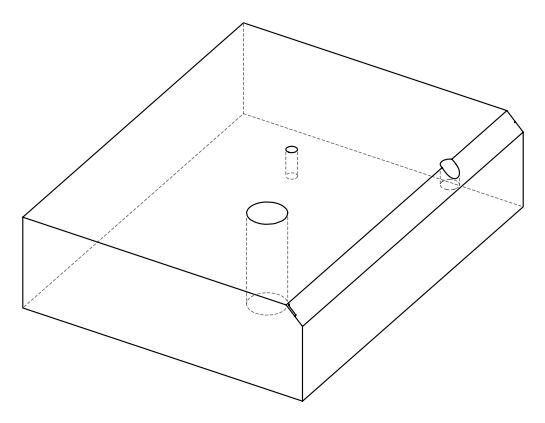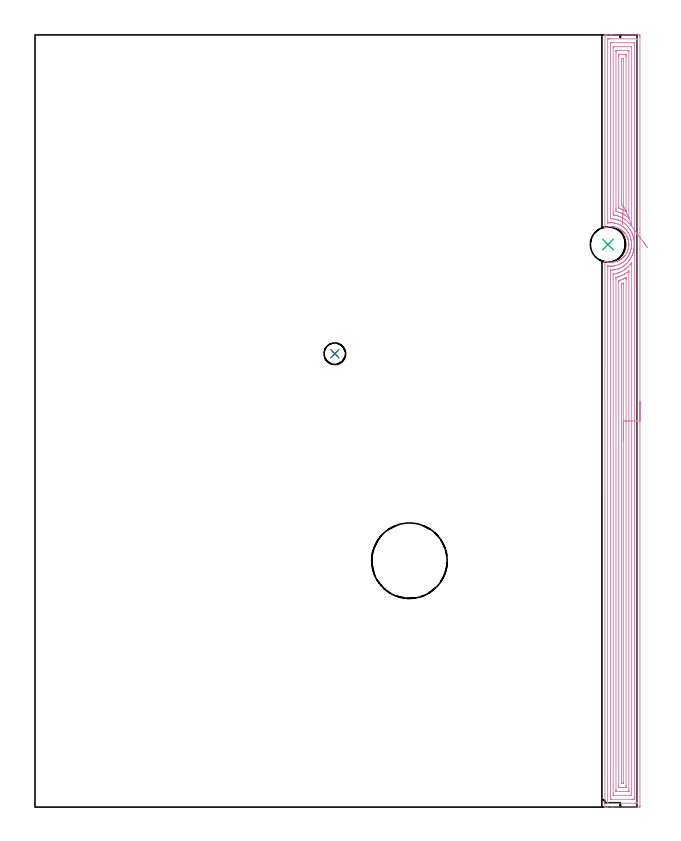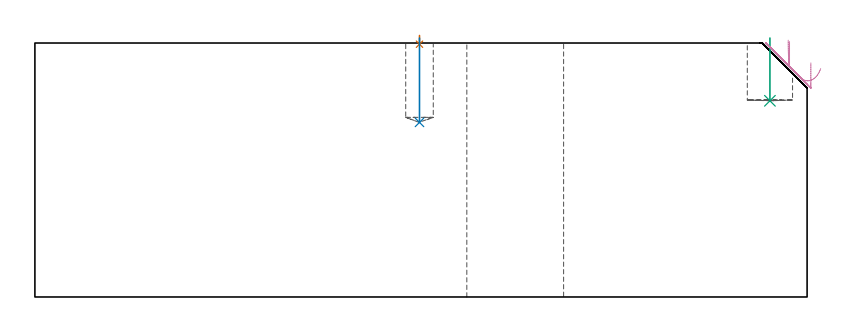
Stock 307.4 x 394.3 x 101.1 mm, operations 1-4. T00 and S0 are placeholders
(PLAN: 5 operations, 4 tool changes, 27.9 min)
(1 SPOT_DRILL | STEP1POCKET | NXT0321_9005460120000 | 0.03 min | 2 mm3)
(2 DRILL_BLIND_HOLE_INTO_CENTER | STEP1POCKET | NXT0301_081 | 0.14 min | 2864 mm3)
(3 INDEXABLE_INSERT_DRILL_BLIND_HOLE_FROM_SOLID | STEP1POCKET_1 | NXT0302_007 | 0.1 min | 5789 mm3)
(4 AREA_MILL | FG_CHAMFER_SURFACE | UGT0205_001 | 22.02 min | 62204 mm3)
(5 MILL_THROUGH_HOLE_FROM_SOLID_MATERIAL | STEP1HOLE | UGT0201_018 | Circular | 5.62 min | 117706 mm3)
(TOOL NXT0321_9005460120000 | NC Spot Drill, 142deg, 12mm, Carbide, Uncoated | D12 PA142 FL30 Z2)
(TOOL NXT0301_081 | Carbide Drill 11mm [860.1-1100-033A1-MM 2214] | D11 PA140 FL55 Z2)
(TOOL NXT0302_007 | Index. Insert Drill 18mm [880-D1800L25-05] | D18 PA176 FL90 Z2)
(TOOL UGT0205_001 | Chamfer Mill 20 x 3 x 45 deg. | D20 FL50 Z2)
(TOOL UGT0201_018 | End mill 30 mm | D30 FL50 Z4)
(OP 1 SPOT_DRILL)
G17 G21 G94 G90
T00 M6
G54
G17 G0 G90 X153.1 Y231.5 S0 M3
G43 Z111.1 H0
G94 G81 G98 Z100.627 F250. R104.1
G80
M5
M2
(OP 2 DRILL_BLIND_HOLE_INTO_CENTER)
G17 G21 G94 G90
T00 M6
G54
G17 G0 G90 X153.1 Y231.5 S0 M3
G43 Z111.1 H1
G94 G81 G98 Z69.5 F250. R103.1
G80
M5
M2
(OP 3 INDEXABLE_INSERT_DRILL_BLIND_HOLE_FROM_SOLID)
G17 G21 G94 G90
T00 M6
G54
G17 G0 G90 X292.6 Y287.3 S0 M3
G43 Z111.1 H1
G94 G81 G98 Z78.1 F250. R103.1
G80
M5
M2
(OP 4 AREA_MILL)
G17 G21 G94 G90
T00 M6
G54
G17 G0 G90 X308.9 Y207.15 S1061 M3
G43 Z111.1 H0
Z93.2
G94 G1 Y207.112 Z92.328 F250.
Y206.998 Z91.464
Y206.809 Z90.612
Y206.547 Z89.78
Y206.213 Z88.974
Y205.81 Z88.2
Y205.342 Z87.464
Y204.81 Z86.772
Y204.221 Z86.129
Y203.578 Z85.54
Y202.886 Z85.009
Y202.15 Z84.54
Y201.376 Z84.137
Y200.57 Z83.803
Y199.738 Z83.541
Y198.887 Z83.352
Y198.022 Z83.238
Y197.15 Z83.2
Y0.618
X308.896 Y0.25 Z83.202
X308.892 Y0.01 Z83.206
X308.648 Y0. Z83.45
X294.799 Z97.296
X292.413 Z99.682
X291.733 Z100.366
X291.403 Z100.697
X291.031 Z101.059
X291.003 Y0.009 Z101.088
X291. Y0.171 Z101.1
Y278.443
X291.005 Y278.732 Z101.091
X291.255 Y278.66 Z100.842
X291.397 Y278.616 Z100.701
X291.7 Y278.531 Z100.399
X291.831 Y278.494 Z100.269
X292.038 Y278.443 Z100.062
X292.196 Y278.404 Z99.904
X292.454 Y278.353 Z99.646
X292.714 Y278.314 Z99.386
X293.596 Y278.226 Z98.504
X294.037 Y278.207 Z98.063
X294.479 Y278.214 Z97.621
X294.92 Y278.243 Z97.18
X295.361 Y278.296 Z96.739
X296.004 Y278.404 Z96.096
X296.244 Y278.461 Z95.856
X296.686 Y278.583 Z95.413
X296.846 Y278.635 Z95.253
X297.126 Y278.726 Z94.974
X297.552 Y278.89 Z94.548
X297.57 Y278.897 Z94.53
X298.005 Y279.091 Z94.087
X298.425 Y279.297 Z93.674
X298.492 Y279.336 Z93.608
X298.62 Y279.413 Z93.476
X298.72 Y279.471 Z93.378
X298.891 Y279.572 Z93.208
X298.984 Y279.634 Z93.115
X299.063 Y279.687 Z93.033
X299.141 Y279.739 Z92.957
X299.337 Y279.869 Z92.762
X299.422 Y279.932 Z92.676
X299.507 Y279.994 Z92.59
X299.607 Y280.067 Z92.492
X299.775 Y280.19 Z92.324
X299.82 Y280.23 Z92.278
X299.95 Y280.344 Z92.146
X300.224 Y280.583 Z91.876
X300.393 Y280.744 Z91.705
X300.656 Y280.994 Z91.443
X300.741 Y281.083 Z91.358
X301.118 Y281.523 Z90.982
X301.475 Y281.976 Z90.623
X301.538 Y282.063 Z90.56
X301.576 Y282.121 Z90.522
X301.798 Y282.462 Z90.3
X302.043 Y282.869 Z90.055
X302.22 Y283.207 Z89.877
X302.238 Y283.241 Z89.859
X302.421 Y283.619 Z89.678
X302.48 Y283.761 Z89.619
X302.647 Y284.206 Z89.449
X302.798 Y284.654 Z89.299
X302.921 Y285.1 Z89.177
X303.022 Y285.547 Z89.076
X303.099 Y285.993 Z89.
X303.104 Y286.036 Z88.994
X303.153 Y286.44 Z88.945
X303.155 Y286.483 Z88.941
X303.179 Y286.801 Z88.92
X303.185 Y286.886 Z88.914
X303.197 Y287.333 Z88.9
X303.195 Y287.376 Z88.902
Y287.386
X303.191 Y287.446 Z88.899
Y287.498 Z88.906
Y287.501 Z88.907
X303.181 Y287.78 Z88.918
X303.144 Y288.226 Z88.951
X303.138 Y288.27 Z88.956
X303.111 Y288.485 Z88.985
X303.086 Y288.673 Z89.008
X303.054 Y288.865 Z89.045
X303.032 Y288.984 Z89.065
X303.006 Y289.119 Z89.087
X302.902 Y289.567 Z89.191
X302.815 Y289.885 Z89.285
X302.779 Y290.012 Z89.321
X302.625 Y290.46 Z89.475
X302.462 Y290.879 Z89.635
X302.452 Y290.905 Z89.645
X302.433 Y290.95 Z89.663
X302.42 Y290.982 Z89.677
X302.363 Y291.099 Z89.736
X302.219 Y291.393 Z89.878
X302.004 Y291.798 Z90.093
X301.977 Y291.843 Z90.121
X301.778 Y292.171 Z90.32
X301.531 Y292.547 Z90.568
X301.426 Y292.69 Z90.671
X301.389 Y292.736 Z90.707
X301.28 Y292.871 Z90.815
X301.062 Y293.144 Z91.036
X300.678 Y293.583 Z91.42
X300.656 Y293.607 Z91.443
X300.632 Y293.63 Z91.467
X300.46 Y293.793 Z91.638
X300.393 Y293.855 Z91.703
X300.318 Y293.927 Z91.78
X300.223 Y294.018 Z91.876
X299.773 Y294.41 Z92.326
X299.691 Y294.476 Z92.407
X299.507 Y294.609 Z92.591
X299.295 Y294.762 Z92.803
X298.891 Y295.032 Z93.208
X298.598 Y295.206 Z93.502
X298.301 Y295.369 Z93.799
X298.151 Y295.442 Z93.949
X298.008 Y295.511 Z94.09
X297.733 Y295.631 Z94.361
X297.568 Y295.703 Z94.528
X297.482 Y295.736 Z94.614
X297.124 Y295.874 Z94.972
X296.846 Y295.964 Z95.249
X296.685 Y296.017 Z95.412
X296.414 Y296.092 Z95.686
X296.244 Y296.138 Z95.856
X295.96 Y296.204 Z96.14
X295.668 Y296.262 Z96.432
X295.361 Y296.308 Z96.739
X294.92 Y296.357 Z97.18
X294.479 Y296.386 Z97.621
X294.037 Y296.393 Z98.063
X293.596 Y296.379 Z98.504
X293.154 Y296.344 Z98.946
X292.714 Y296.29 Z99.386
X292.532 Y296.262 Z99.568
X291.831 Y296.101 Z100.269
X291.378 Y295.978 Z100.722
X291.014 Y295.86 Z101.086
X291.009 Y295.859 Z101.09
X291.007 Y295.86 Z101.092
X291.006 Z101.094
X291.005 Y295.896 Z101.095
X291. Y296.309 Z101.1
Y394.129
X291.003 Y394.291 Z101.088
X291.031 Y394.3 Z101.059
X291.402 Z100.697
X291.734 Z100.366
X292.413 Z99.682
X293.639 Z98.458
X294.186 Z97.908
X294.799 Z97.296
X307.761 Z84.336
X308.374 Y394.296 Z83.723
X308.892 Y394.292 Z83.206
X308.894 Y394.206 Z83.203
X308.899 Y393.682 Z83.201
X308.9 Y393.153 Z83.2
Y197.15
X307.486 Z84.614
Y2.406
X307.484 Y2.182 Z84.616
X307.481 Y2.071 Z84.619
X307.479 Y2.023 Z84.621
X307.403 Y2.01 Z84.697
X307. Y2.002 Z85.1
X306.601 Y2.001 Z85.499
X306.115 Y2. Z85.985
X292.813 Y2.001 Z99.287
X292.555 Y2.006 Z99.545
X292.449 Y2.01 Z99.651
X292.421 Y2.023 Z99.679
X292.419 Y2.071 Z99.681
X292.416 Y2.181 Z99.684
X292.414 Y2.403 Z99.686
Y275.761
X292.417 Y276.209 Z99.683
X292.419 Y276.319 Z99.681
X292.421 Y276.337 Z99.679
X292.466 Y276.335 Z99.634
X292.553 Y276.327 Z99.547
X292.76 Y276.306 Z99.34
X293.299 Y276.26 Z98.801
X293.723 Y276.229 Z98.377
X294.186 Y276.219 Z97.914
X294.609 Y276.23 Z97.491
X295.073 Y276.264 Z97.027
X295.421 Y276.306 Z96.679
X295.96 Y276.391 Z96.14
X296.184 Y276.43 Z95.916
X296.846 Y276.592 Z95.254
X296.897 Y276.605 Z95.203
X297.069 Y276.656 Z95.031
X297.733 Y276.897 Z94.367
X298.193 Y277.087 Z93.907
X298.62 Y277.284 Z93.48
X298.797 Y277.371 Z93.303
X299.133 Y277.55 Z92.967
X299.367 Y277.69 Z92.733
X299.507 Y277.78 Z92.593
X299.902 Y278.045 Z92.198
X300.393 Y278.391 Z91.707
X300.423 Y278.413 Z91.677
X300.461 Y278.443 Z91.639
X300.896 Y278.83 Z91.204
X301.28 Y279.18 Z90.82
X301.36 Y279.256 Z90.74
X301.44 Y279.336 Z90.66
X301.785 Y279.721 Z90.315
X302.167 Y280.168 Z89.933
X302.194 Y280.202 Z89.906
X302.216 Y280.23 Z89.884
X302.573 Y280.714 Z89.527
X302.846 Y281.123 Z89.254
X302.895 Y281.203 Z89.205
X303.054 Y281.471 Z89.046
X303.247 Y281.822 Z88.853
X303.349 Y282.016 Z88.751
X303.544 Y282.415 Z88.556
X303.759 Y282.91 Z88.341
X303.782 Y282.963 Z88.318
X303.798 Y283.005 Z88.302
X303.811 Y283.04 Z88.289
X303.94 Y283.396 Z88.16
X304.041 Y283.701 Z88.059
X304.072 Y283.803 Z88.028
X304.238 Y284.396 Z87.862
X304.308 Y284.696 Z87.792
X304.399 Y285.127 Z87.701
X304.477 Y285.59 Z87.623
X304.501 Y285.754 Z87.599
X304.518 Y285.901 Z87.582
X304.571 Y286.483 Z87.529
X304.588 Y286.723 Z87.512
X304.605 Y287.376 Z87.495
X304.598 Y287.607 Z87.502
X304.561 Y288.27 Z87.539
X304.551 Y288.409 Z87.549
X304.535 Y288.564 Z87.565
X304.453 Y289.163 Z87.647
X304.37 Y289.623 Z87.73
X304.273 Y290.056 Z87.827
X304.068 Y290.821 Z88.032
X304.026 Y290.95 Z88.074
X303.94 Y291.199 Z88.16
X303.695 Y291.843 Z88.405
X303.497 Y292.29 Z88.603
X303.267 Y292.736 Z88.833
X303.054 Y293.126 Z89.046
X302.864 Y293.439 Z89.236
X302.744 Y293.63 Z89.356
X302.512 Y293.975 Z89.588
X302.167 Y294.429 Z89.933
X302.092 Y294.523 Z90.008
X301.658 Y295.036 Z90.442
X301.288 Y295.416 Z90.812
X301.28 Y295.423 Z90.82
X300.815 Y295.841 Z91.285
X300.393 Y296.201 Z91.707
X300.255 Y296.31 Z91.845
X299.507 Y296.822 Z92.593
X298.86 Y297.203 Z93.24
X298.62 Y297.323 Z93.48
X298.389 Y297.435 Z93.711
X297.733 Y297.703 Z94.367
X296.967 Y297.974 Z95.133
X296.846 Y298.009 Z95.254
X296.53 Y298.096 Z95.57
X295.96 Y298.217 Z96.14
X295.81 Y298.247 Z96.29
X295.073 Y298.336 Z97.027
X294.812 Y298.359 Z97.288
X294.186 Y298.381 Z97.914
X293.904 Y298.38 Z98.196
X293.299 Y298.349 Z98.801
X293.064 Y298.333 Z99.036
X292.512 Y298.276 Z99.588
X292.451 Y298.271 Z99.649
X292.421 Y298.275 Z99.679
X292.42 Y298.322 Z99.68
X292.417 Y298.544 Z99.683
X292.414 Y298.988 Z99.686
Y391.894
X292.416 Y392.119 Z99.684
X292.419 Y392.23 Z99.681
X292.421 Y392.277 Z99.679
X292.497 Y392.29 Z99.603
X292.9 Y392.297 Z99.2
X293.299 Y392.299 Z98.801
X293.785 Y392.3 Z98.315
X307.087 Y392.299 Z85.013
X307.345 Y392.294 Z84.755
X307.451 Y392.29 Z84.649
X307.479 Y392.277 Z84.621
X307.481 Y392.229 Z84.619
X307.484 Y392.119 Z84.616
X307.486 Y391.897 Z84.614
Y197.15
X306.072 Z86.028
X306.071 Y5.084 Z86.029
X306.07 Y4.725 Z86.03
X306.066 Y4.191 Z86.034
X306.064 Y4.02 Z86.036
X305.897 Y4.007 Z86.203
X305.714 Y4.003 Z86.386
X305.017 Y4. Z87.083
X304.827 Z87.273
X294.186 Y4.001 Z97.914
X293.996 Y4.004 Z98.104
X293.871 Y4.009 Z98.229
X293.835 Y4.012 Z98.265
X293.833 Y4.028 Z98.267
X293.831 Y4.071 Z98.269
X293.829 Y4.191 Z98.271
Y273.443
X293.831 Y273.976 Z98.269
X293.833 Y274.156 Z98.267
X293.835 Y274.197 Z98.265
X293.843 Y274.207 Z98.257
X293.87 Y274.209 Z98.23
X293.95 Y274.214 Z98.15
X294.186 Y274.219 Z97.914
X294.81 Y274.241 Z97.29
X295.073 Y274.261 Z97.027
X295.614 Y274.324 Z96.486
X295.96 Y274.377 Z96.14
X296.377 Y274.449 Z95.723
X296.846 Y274.565 Z95.254
X297.086 Y274.628 Z95.014
X297.733 Y274.828 Z94.367
X297.764 Y274.838 Z94.336
X297.854 Y274.87 Z94.246
X298.403 Y275.088 Z93.697
X298.62 Y275.18 Z93.48
X299.016 Y275.363 Z93.084
X299.507 Y275.612 Z92.593
X299.605 Y275.664 Z92.495
X299.778 Y275.763 Z92.322
X300.156 Y276.002 Z91.944
X300.393 Y276.16 Z91.707
X300.685 Y276.362 Z91.415
X301.096 Y276.656 Z91.004
X301.198 Y276.739 Z90.902
X301.28 Y276.808 Z90.82
X301.67 Y277.156 Z90.43
X302.102 Y277.55 Z89.998
X302.135 Y277.582 Z89.965
X302.167 Y277.614 Z89.933
X302.564 Y278.043 Z89.536
X302.915 Y278.443 Z89.185
X302.978 Y278.519 Z89.122
X303.054 Y278.613 Z89.046
X303.365 Y279.023 Z88.735
X303.599 Y279.336 Z88.501
X303.736 Y279.542 Z88.364
X303.94 Y279.858 Z88.16
X304.08 Y280.089 Z88.02
X304.162 Y280.23 Z87.938
X304.399 Y280.661 Z87.701
X304.635 Y281.123 Z87.465
X304.697 Y281.254 Z87.403
X304.827 Y281.539 Z87.273
X304.967 Y281.876 Z87.133
X305.022 Y282.016 Z87.078
X305.208 Y282.526 Z86.892
X305.337 Y282.91 Z86.763
X305.424 Y283.201 Z86.676
X305.591 Y283.803 Z86.509
X305.616 Y283.902 Z86.484
X305.714 Y284.333 Z86.386
X305.774 Y284.635 Z86.326
X305.785 Y284.696 Z86.315
X305.84 Y285.044 Z86.26
X305.893 Y285.409 Z86.207
X305.916 Y285.59 Z86.184
X305.935 Y285.774 Z86.165
X305.976 Y286.219 Z86.124
X305.996 Y286.483 Z86.104
X306.001 Y286.568 Z86.099
X306.016 Y287.071 Z86.084
X306.022 Y287.376 Z86.078
Y287.438
X305.998 Y287.983 Z86.102
X305.982 Y288.27 Z86.118
X305.971 Y288.416 Z86.129
X305.92 Y288.955 Z86.18
X305.893 Y289.163 Z86.207
X305.816 Y289.694 Z86.284
X305.768 Y290.002 Z86.332
X305.757 Y290.056 Z86.343
X305.714 Y290.272 Z86.386
X305.547 Y290.95 Z86.553
X305.488 Y291.177 Z86.612
X305.38 Y291.557 Z86.72
X305.287 Y291.843 Z86.813
X305.05 Y292.512 Z87.05
X304.96 Y292.736 Z87.14
X304.827 Y293.052 Z87.273
X304.554 Y293.63 Z87.546
X304.26 Y294.201 Z87.84
X304.072 Y294.523 Z88.028
X303.94 Y294.736 Z88.16
X303.492 Y295.416 Z88.608
X303.054 Y295.982 Z89.046
X302.78 Y296.31 Z89.32
X302.494 Y296.636 Z89.606
X302.167 Y296.978 Z89.933
X302.055 Y297.09 Z90.045
X301.936 Y297.203 Z90.164
X301.28 Y297.78 Z90.82
X300.884 Y298.096 Z91.216
X300.393 Y298.436 Z91.707
X300.069 Y298.657 Z92.031
X299.515 Y298.989 Z92.585
X299.507 Y298.994 Z92.593
X298.916 Y299.288 Z93.184
X298.62 Y299.417 Z93.48
X297.904 Y299.71 Z94.196
X297.733 Y299.77 Z94.367
X297.406 Y299.883 Z94.694
X296.846 Y300.038 Z95.254
X296.637 Y300.093 Z95.463
X295.96 Y300.231 Z96.14
X295.481 Y300.294 Z96.619
X295.073 Y300.339 Z97.027
X293.836 Y300.426 Z98.264
X293.832 Y300.776 Z98.268
X293.83 Y301.135 Z98.27
X293.829 Y301.669 Z98.271
Y302.03
Y389.216
X293.83 Y389.575 Z98.27
X293.833 Y390.109 Z98.267
X293.835 Y390.28 Z98.265
X294.003 Y390.293 Z98.097
X294.186 Y390.297 Z97.914
X294.883 Y390.3 Z97.217
X295.073 Z97.027
X305.714 Y390.299 Z86.386
X305.904 Y390.296 Z86.196
X306.029 Y390.291 Z86.071
X306.065 Y390.288 Z86.035
X306.067 Y390.272 Z86.033
X306.069 Y390.229 Z86.031
X306.071 Y390.109 Z86.029
X306.072 Y197.15 Z86.028
X304.657 Z87.443
Y6.149
X304.655 Y6.046 Z87.445
X304.653 Y6.017 Z87.447
X304.65 Y6.01 Z87.45
X304.642 Y6.006 Z87.458
X304.589 Y6.003 Z87.511
X304.373 Y6.001 Z87.727
X303.94 Y6. Z88.16
X295.937 Z96.163
X295.521 Y6.002 Z96.579
X295.312 Y6.007 Z96.788
X295.262 Y6.01 Z96.838
X295.249 Y6.016 Z96.851
X295.247 Y6.033 Z96.853
X295.245 Y6.1 Z96.855
X295.243 Y6.7 Z96.857
Y6.871
Y272.018
X295.245 Y272.19 Z96.855
X295.247 Y272.234 Z96.853
X295.249 Y272.249 Z96.851
X295.307 Y272.262 Z96.793
X295.53 Y272.295 Z96.57
X295.815 Y272.335 Z96.285
X295.96 Y272.36 Z96.14
X296.571 Y272.467 Z95.529
X296.846 Y272.534 Z95.254
X297.281 Y272.645 Z94.819
X297.733 Y272.783 Z94.367
X297.958 Y272.856 Z94.142
X298.62 Y273.091 Z93.48
X299.232 Y273.359 Z92.868
X299.507 Y273.487 Z92.593
X299.827 Y273.653 Z92.273
X300.393 Y273.959 Z91.707
X300.404 Y273.965 Z91.696
X300.423 Y273.976 Z91.677
X300.942 Y274.317 Z91.158
X301.28 Y274.546 Z90.82
X301.469 Y274.679 Z90.631
X301.729 Y274.87 Z90.371
X301.971 Y275.067 Z90.129
X302.167 Y275.234 Z89.933
X302.446 Y275.482 Z89.654
X302.754 Y275.763 Z89.346
X302.907 Y275.911 Z89.193
X303.054 Y276.06 Z89.046
X303.34 Y276.367 Z88.76
X303.603 Y276.656 Z88.497
X303.759 Y276.839 Z88.341
X303.94 Y277.057 Z88.16
X304.158 Y277.33 Z87.942
X304.55 Y277.829 Z87.55
X304.651 Y277.926 Z87.449
X304.655 Y277.723 Z87.445
X304.656 Y277.55 Z87.444
X304.657 Y277.358 Z87.443
Y197.15
X303.243 Z88.857
Y8.467
X303.242 Y8.276 Z88.858
X303.24 Y8.149 Z88.86
X303.236 Y8.048 Z88.864
X303.231 Y8.009 Z88.869
X303.216 Y8.008 Z88.884
X303.054 Y8.003 Z89.046
X302.819 Y8. Z89.281
X296.846 Y8.001 Z95.254
X296.753 Y8.003 Z95.347
X296.696 Y8.006 Z95.404
X296.67 Y8.009 Z95.43
X296.664 Y8.086 Z95.436
X296.659 Y8.467 Z95.441
X296.658 Y8.658 Z95.442
Y269.7
X296.663 Y270.403 Z95.437
X296.664 Y270.443 Z95.436
X296.718 Y270.461 Z95.382
X296.772 Y270.478 Z95.328
X297.476 Y270.661 Z94.624
X297.733 Y270.737 Z94.367
X298.156 Y270.87 Z93.944
X298.62 Y271.03 Z93.48
X298.814 Y271.101 Z93.286
X299.312 Y271.296 Z92.788
X299.449 Y271.355 Z92.651
X299.507 Y271.381 Z92.593
X300.052 Y271.64 Z92.048
X300.393 Y271.818 Z91.707
X300.633 Y271.948 Z91.467
X301.058 Y272.19 Z91.042
X301.195 Y272.276 Z90.905
X301.28 Y272.331 Z90.82
X301.727 Y272.633 Z90.373
X302.167 Y272.937 Z89.933
X302.252 Y272.997 Z89.848
X302.367 Y273.083 Z89.733
X303.232 Y273.797 Z88.868
X303.239 Y273.791 Z88.861
X303.241 Y273.788 Z88.859
X303.243 Y273.083 Z88.857
Y272.892
Y197.15
X301.829 Z90.271
Y10.785
X301.828 Y10.444 Z90.272
X301.825 Y10.168 Z90.275
X301.822 Y10.032 Z90.278
X301.818 Y10.01 Z90.282
X301.784 Y10.006 Z90.316
X301.72 Y10.002 Z90.38
X299.061 Y10. Z93.039
X298.62 Y10.001 Z93.48
X298.17 Y10.004 Z93.93
X298.088 Y10.01 Z94.012
X298.078 Y10.097 Z94.022
X298.075 Y10.444 Z94.025
X298.072 Y10.996 Z94.028
X298.071 Y267.723 Z94.029
X298.072 Y268.275 Z94.028
X298.075 Y268.616 Z94.025
X298.078 Y268.753 Z94.022
X298.083 Y268.779 Z94.017
X298.128 Y268.797 Z93.972
X298.203 Y268.824 Z93.897
X298.36 Y268.878 Z93.74
X298.62 Y268.969 Z93.48
X299.015 Y269.111 Z93.085
X299.507 Y269.299 Z92.593
X299.656 Y269.359 Z92.444
X300.015 Y269.51 Z92.085
X300.273 Y269.63 Z91.827
X300.393 Y269.69 Z91.707
X300.862 Y269.931 Z91.238
X301.28 Y270.16 Z90.82
X301.434 Y270.247 Z90.666
X301.702 Y270.403 Z90.398
X301.792 Y270.45 Z90.308
X301.822 Y270.461 Z90.278
X301.824 Y270.403 Z90.276
X301.826 Y270.261 Z90.274
X301.829 Y269.851 Z90.271
Y269.51
Y197.15
X300.415 Z91.685
Y13.124
X300.413 Y12.231 Z91.687
X300.412 Y12.212 Z91.688
X300.393 Y12.01 Z91.707
X299.731 Y12.005 Z92.369
X299.507 Y12.01 Z92.593
X299.488 Y12.231 Z92.612
X299.487 Y12.251 Z92.613
X299.485 Y13.146 Z92.615
Y14.018
X299.486 Y266.83 Z92.614
X299.487 Y266.85 Z92.613
X299.507 Y267.21 Z92.593
X299.869 Y267.358 Z92.231
X300.393 Y267.571 Z91.707
X300.414 Y266.83 Z91.686
Y266.809
X300.415 Y197.15 Z91.685
Y196.278 Z91.723
Y195.414 Z91.837
Y194.562 Z92.026
Y193.73 Z92.288
Y192.924 Z92.622
Y192.15 Z93.025
Y191.414 Z93.494
Y190.722 Z94.025
Y190.079 Z94.614
Y189.49 Z95.257
Y188.959 Z95.95
Y188.49 Z96.685
Y188.087 Z97.459
Y187.753 Z98.265
Y187.491 Z99.097
Y187.302 Z99.949
Y187.188 Z100.814
Y187.15 Z101.685
G0 Z111.1
X312.811 Y285.619
Z90.929
G1 X312.526 Y286.004 Z90.2
X312.204 Y286.438 Z89.515
X311.847 Y286.918 Z88.88
X311.459 Y287.441 Z88.3
X311.043 Y288.003 Z87.778
X310.601 Y288.599 Z87.319
X310.136 Y289.225 Z86.927
X309.654 Y289.876 Z86.604
X309.156 Y290.547 Z86.353
X308.647 Y291.233 Z86.176
X308.131 Y291.929 Z86.074
X307.611 Y292.629 Z86.048
X307.092 Y293.329 Z86.098
X306.578 Y294.022 Z86.224
X306.072 Y294.704 Z86.424
X305.579 Y295.369 Z86.698
X305.102 Y296.013 Z87.043
X304.644 Y296.63 Z87.456
X304.546 Y296.762 Z87.554
X304.404 Y296.951 Z87.696
X304.21 Y297.203 Z87.89
X303.94 Y297.54 Z88.16
X303.466 Y298.096 Z88.634
X303.054 Y298.534 Z89.046
X302.575 Y298.989 Z89.525
X302.167 Y299.354 Z89.933
X301.52 Y299.883 Z90.58
X301.28 Y300.054 Z90.82
X300.734 Y300.433 Z91.366
X300.393 Y300.637 Z91.707
X300.155 Y300.776 Z91.945
X299.507 Y301.112 Z92.593
X298.894 Y301.393 Z93.206
X298.62 Y301.503 Z93.48
X298.196 Y301.669 Z93.904
X297.85 Y301.788 Z94.25
X297.733 Y301.825 Z94.367
X297.511 Y301.893 Z94.589
X296.846 Y302.066 Z95.254
X296.344 Y302.175 Z95.756
X295.96 Y302.239 Z96.14
X295.304 Y302.33 Z96.796
X295.267 Y302.34 Z96.833
X295.259 Y302.343 Z96.841
X295.25 Y302.384 Z96.85
X295.247 Y302.563 Z96.853
X295.243 Y303.284 Z96.857
Y303.456
Y388.151
X295.245 Y388.254 Z96.855
X295.247 Y388.283 Z96.853
X295.25 Y388.29 Z96.85
X295.258 Y388.294 Z96.842
X295.311 Y388.297 Z96.789
X295.527 Y388.299 Z96.573
X295.96 Y388.3 Z96.14
X303.963 Z88.137
X304.379 Y388.298 Z87.721
X304.588 Y388.294 Z87.512
X304.638 Y388.29 Z87.462
X304.651 Y388.284 Z87.449
X304.653 Y388.267 Z87.447
X304.655 Y388.2 Z87.445
X304.657 Y387.6 Z87.443
Y387.429
Y297.375
X304.656 Y297.203 Z87.444
X304.65 Y296.699 Z87.45
X304.644 Y296.63 Z87.456
X303.242 Y300.776 Z88.858
X303.237 Z88.863
X302.161 Y301.675 Z89.939
X301.28 Y302.269 Z90.82
X300.799 Y302.563 Z91.301
X300.393 Y302.782 Z91.707
X299.935 Y303.024 Z92.165
X299.507 Y303.211 Z92.593
X298.934 Y303.456 Z93.166
X298.62 Y303.576 Z93.48
X298.432 Y303.645 Z93.668
X297.733 Y303.862 Z94.367
X297.172 Y304.021 Z94.928
X296.846 Y304.108 Z95.254
X296.664 Y304.167 Z95.436
X296.661 Y304.349 Z95.439
X296.659 Y304.539 Z95.441
X296.657 Y305.243 Z95.443
Y305.433
Y385.833
X296.658 Y386.024 Z95.442
X296.66 Y386.151 Z95.44
X296.664 Y386.252 Z95.436
X296.669 Y386.291 Z95.431
X296.684 Y386.292 Z95.416
X296.846 Y386.297 Z95.254
X297.081 Y386.3 Z95.019
X303.054 Y386.299 Z89.046
X303.147 Y386.297 Z88.953
X303.204 Y386.294 Z88.896
X303.23 Y386.291 Z88.87
X303.236 Y386.214 Z88.864
X303.241 Y385.833 Z88.859
X303.242 Y385.642 Z88.858
X303.243 Y301.479 Z88.857
X303.242 Y300.776 Z88.858
X301.823 Y304.141 Z90.277
X301.81 Y304.145 Z90.29
X301.745 Y304.18 Z90.355
X301.45 Y304.349 Z90.65
X301.28 Y304.445 Z90.82
X301.067 Y304.564 Z91.033
X300.393 Y304.91 Z91.707
X299.653 Y305.243 Z92.447
X299.507 Y305.304 Z92.593
X299.405 Y305.345 Z92.695
X298.62 Y305.628 Z93.48
X298.088 Y305.819 Z94.012
X298.078 Y305.953 Z94.022
X298.076 Y306.136 Z94.024
X298.072 Y306.688 Z94.028
X298.071 Y383.515 Z94.029
X298.072 Y383.856 Z94.028
X298.075 Y384.132 Z94.025
X298.078 Y384.268 Z94.022
X298.083 Y384.29 Z94.017
X298.116 Y384.294 Z93.984
X298.181 Y384.298 Z93.919
X300.839 Y384.3 Z91.261
X301.28 Y384.299 Z90.82
X301.73 Y384.296 Z90.37
X301.812 Y384.29 Z90.288
X301.822 Y384.203 Z90.278
X301.825 Y383.856 Z90.275
X301.828 Y383.304 Z90.272
Y304.349
X301.827 Y304.189 Z90.273
X301.823 Y304.141 Z90.277
X300.408 Y307.015 Z91.692
X300.393 Y307.019 Z91.707
X300.357 Y307.029 Z91.743
X299.507 Y307.387 Z92.593
X299.486 Y307.923 Z92.614
Y307.944
X299.485 Y381.176 Z92.615
X299.487 Y382.069 Z92.613
Y382.088
X299.507 Y382.29 Z92.593
X300.169 Y382.295 Z91.931
X300.393 Y382.29 Z91.707
X300.412 Y382.069 Z91.688
X300.413 Y382.049 Z91.687
X300.415 Y381.176 Z91.685
Y307.901
X300.408 Y307.029 Z91.692
Y307.015
X300.359 Y306.148 Z91.779
X300.311 Y305.292 Z91.941
X300.264 Y304.454 Z92.177
X300.219 Y303.639 Z92.485
X300.175 Y302.854 Z92.864
X300.133 Y302.105 Z93.309
X300.093 Y301.398 Z93.818
X300.056 Y300.738 Z94.387
X300.022 Y300.129 Z95.011
X299.991 Y299.577 Z95.686
X299.964 Y299.087 Z96.407
X299.94 Y298.66 Z97.168
X299.92 Y298.302 Z97.963
X299.904 Y298.014 Z98.786
X299.892 Y297.799 Z99.631
X299.884 Y297.658 Z100.492
X299.88 Y297.593 Z101.362
X299.881 Y297.603 Z102.235
G0 Z111.1
M5
M2
